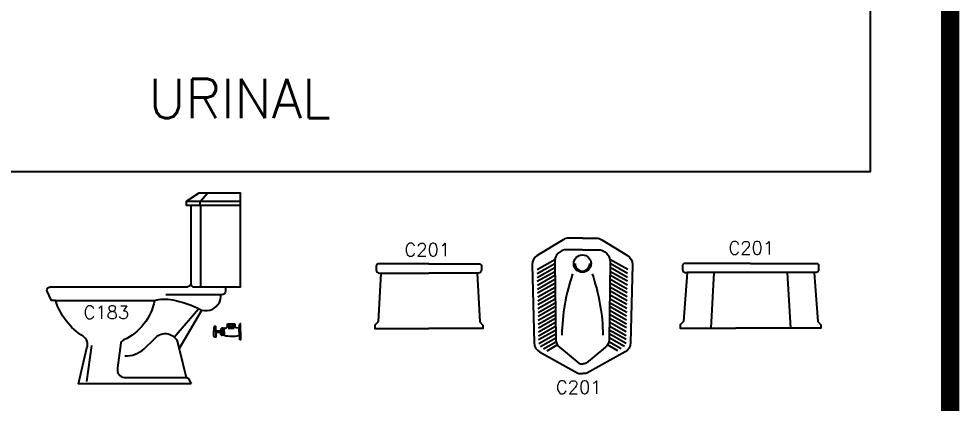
# Model space of a CAD drawing. Header units: inches. Extents: x -2548 to -2391, y 2200 to 2352.
# Drawn here: x -2425.58 to -2418.43, y 2321.78 to 2324.7 of the extents above; entities that cross this region are included whole.
import ezdxf
from ezdxf.enums import TextEntityAlignment as Align

# ---------------------------------------------------------------- set-up
doc = ezdxf.new("R2010")
doc.units = ezdxf.units.IN
doc.header["$MEASUREMENT"] = 0
for name, color, linetype in [('19', 4, 'Continuous'), ('2', 2, 'Continuous'), ('3', 3, 'Continuous'), ('LIS', 151, 'Continuous'), ('WC-DET1', 15, 'Continuous'), ('WC-DET2', 10, 'Continuous'), ('WC-OUT', 7, 'Continuous'), ('WC-OUTL', 7, 'Continuous')]:
    doc.layers.add(name, color=color, linetype=linetype)
doc.styles.add('ROMANS', font='romans', dxfattribs={"height": 0.1})

msp = doc.modelspace()

# ---------------------------------------------------------------- linework, layer by layer
at = {"layer": '3'}
msp.add_lwpolyline([(-2428.73478, 2329.5645), (-2419.10274, 2329.5645), (-2419.10274, 2323.54056), (-2428.73478, 2323.54056)], close=True, dxfattribs=at)
at = {"layer": 'LIS', "color": 8, "const_width": 0.06859}
for points in [[(-2472.5754, 2351.85742), (-2418.46104, 2351.85742), (-2418.46104, 2314.20371), (-2472.5754, 2314.20371)], [(-2472.50681, 2351.78884), (-2418.52963, 2351.78884), (-2418.52963, 2314.27229), (-2472.50681, 2314.27229)]]:
    msp.add_lwpolyline(points, close=True, dxfattribs=at)
at = {"layer": 'WC-DET1', "color": 1}
for points in [[(-2424.19933, 2323.28715), (-2424.19933, 2323.31375), (-2424.14413, 2323.37695)], [(-2423.89333, 2323.31375), (-2424.30533, 2323.31375)], [(-2424.27053, 2323.28755), (-2423.89333, 2323.28755)], [(-2424.19653, 2323.28755), (-2424.19653, 2322.66544)], [(-2421.63711, 2322.79729), (-2421.50129, 2322.87396)], [(-2421.63644, 2322.76767), (-2421.50286, 2322.84308)], [(-2420.94752, 2322.79729), (-2421.08335, 2322.87396)], [(-2420.94819, 2322.76767), (-2421.08178, 2322.84308)], [(-2422.826, 2322.77027), (-2422.4598, 2322.77027)], [(-2422.0936, 2322.77027), (-2422.4598, 2322.77027)], [(-2421.63577, 2322.73805), (-2421.50244, 2322.81331)], [(-2421.63509, 2322.70843), (-2421.50203, 2322.78354)], [(-2421.63442, 2322.67881), (-2421.50162, 2322.75378)], [(-2420.95021, 2322.67881), (-2421.08302, 2322.75378)], [(-2420.94954, 2322.70843), (-2421.0826, 2322.78354)], [(-2420.94887, 2322.73805), (-2421.08219, 2322.81331)], [(-2420.29374, 2322.77367), (-2420.31585, 2322.35167)], [(-2419.73585, 2322.77367), (-2419.70985, 2322.35167)], [(-2421.63375, 2322.64919), (-2421.5012, 2322.72401)], [(-2421.63307, 2322.61957), (-2421.50079, 2322.69424)], [(-2420.95156, 2322.61957), (-2421.08384, 2322.69424)], [(-2420.95089, 2322.64919), (-2421.08343, 2322.72401)], [(-2424.0433, 2322.60535), (-2424.45913, 2322.60535)], [(-2424.24846, 2322.66536), (-2424.00633, 2322.66575)], [(-2421.6324, 2322.58995), (-2421.50038, 2322.66448)], [(-2421.63173, 2322.56033), (-2421.49996, 2322.63471)], [(-2421.63105, 2322.53071), (-2421.49955, 2322.60494)], [(-2420.95358, 2322.53071), (-2421.08508, 2322.60494)], [(-2420.9529, 2322.56033), (-2421.08467, 2322.63471)], [(-2420.95223, 2322.58995), (-2421.08426, 2322.66448)], [(-2421.63038, 2322.50109), (-2421.49914, 2322.57518)], [(-2421.62971, 2322.47147), (-2421.49872, 2322.54541)], [(-2420.95492, 2322.47147), (-2421.08591, 2322.54541)], [(-2420.95425, 2322.50109), (-2421.0855, 2322.57518)], [(-2424.39583, 2322.283), (-2424.21094, 2322.49873)], [(-2421.62903, 2322.44185), (-2421.49831, 2322.51564)], [(-2421.62836, 2322.41223), (-2421.49789, 2322.48588)], [(-2420.95627, 2322.41223), (-2421.08674, 2322.48588)], [(-2420.9556, 2322.44185), (-2421.08632, 2322.51564)], [(-2421.62769, 2322.38261), (-2421.49748, 2322.45611)], [(-2421.62702, 2322.35299), (-2421.49707, 2322.42634)], [(-2421.62634, 2322.32337), (-2421.49665, 2322.39658)], [(-2420.95829, 2322.32337), (-2421.08798, 2322.39658)], [(-2420.95762, 2322.35299), (-2421.08756, 2322.42634)], [(-2420.95694, 2322.38261), (-2421.08715, 2322.45611)], [(-2424.04313, 2322.32968), (-2424.08073, 2322.32968)], [(-2424.04313, 2322.31888), (-2424.08073, 2322.31888)], [(-2424.03353, 2322.35248), (-2424.04313, 2322.34488), (-2424.04313, 2322.32428)], [(-2424.03353, 2322.29608), (-2424.04313, 2322.30368), (-2424.04313, 2322.32428)], [(-2424.02353, 2322.35068), (-2424.03353, 2322.35248), (-2424.03353, 2322.32407)], [(-2424.02353, 2322.29747), (-2424.03353, 2322.29608), (-2424.03353, 2322.32407)], [(-2424.01726, 2322.29747), (-2424.02353, 2322.29747), (-2424.02353, 2322.35068), (-2424.01726, 2322.35068)], [(-2423.99133, 2322.38368), (-2423.93553, 2322.38368)], [(-2423.90333, 2322.35128), (-2423.89733, 2322.38528)], [(-2423.90333, 2322.32455), (-2423.90333, 2322.35128)], [(-2423.90333, 2322.32455), (-2423.90333, 2322.29783)], [(-2423.89333, 2322.32455), (-2423.89333, 2322.38528), (-2423.89733, 2322.38528)], [(-2423.89333, 2322.32455), (-2423.89333, 2322.26383), (-2423.89733, 2322.26383)], [(-2421.62567, 2322.29375), (-2421.49624, 2322.36681)], [(-2421.625, 2322.26413), (-2421.49583, 2322.33704)], [(-2420.95964, 2322.26413), (-2421.0888, 2322.33704)], [(-2420.95896, 2322.29375), (-2421.08839, 2322.36681)], [(-2423.90333, 2322.29783), (-2423.89733, 2322.26383)], [(-2421.62432, 2322.23451), (-2421.49541, 2322.30728)], [(-2421.61205, 2322.21144), (-2421.495, 2322.27751)], [(-2421.5876, 2322.19524), (-2421.4932, 2322.24853)], [(-2420.99703, 2322.19524), (-2421.09143, 2322.24853)], [(-2420.97258, 2322.21144), (-2421.08963, 2322.27751)], [(-2420.96031, 2322.23451), (-2421.08922, 2322.30728)], [(-2425.02643, 2322.21903), (-2425.06463, 2321.94606)], [(-2421.56119, 2322.18015), (-2421.48311, 2322.22423)], [(-2421.02344, 2322.18015), (-2421.10153, 2322.22423)]]:
    msp.add_lwpolyline(points, dxfattribs=at)
for points in [[(-2421.29232, 2322.94822), (-2421.41094, 2322.94822, 0.4182871), (-2421.50302, 2322.85485), (-2421.49479, 2322.26264, 0.2259777), (-2421.46729, 2322.2069), (-2421.32032, 2322.08622, 0.0971146), (-2421.29232, 2322.07822, 0.3594981)], [(-2421.29232, 2322.94822), (-2421.17369, 2322.94822, -0.4182871), (-2421.08161, 2322.85485), (-2421.08984, 2322.26264, -0.2259777), (-2421.11734, 2322.2069), (-2421.26432, 2322.08622, -0.0971146), (-2421.29232, 2322.07822, -0.3594981)], [(-2421.36632, 2322.76422, 0.0812542), (-2421.44832, 2322.29822, 1.048157)], [(-2421.21832, 2322.76422, -0.0812542), (-2421.13632, 2322.29822, -1.048157)], [(-2425.29878, 2322.56135), (-2424.54693, 2322.56135, -0.2440227), (-2424.78033, 2322.26215, 0.1821423), (-2424.80213, 2322.24015), (-2424.82693, 2322.05055, 0.465824), (-2424.77473, 2321.97655), (-2424.30813, 2321.97655, -0.0396997), (-2424.30545, 2321.97704)], [(-2424.54693, 2322.56135, -0.1277586), (-2424.40693, 2322.56695, -0.0517155), (-2424.22313, 2322.50655, 0.0924501), (-2424.18535, 2322.48832, 0.1491574)], [(-2424.08073, 2322.32308), (-2424.08073, 2322.36528), (-2424.08533, 2322.36528, 0.4142136), (-2424.09433, 2322.35628), (-2424.09433, 2322.32308)], [(-2424.08073, 2322.32428), (-2424.08073, 2322.28188), (-2424.08533, 2322.28188, -0.4142136), (-2424.09433, 2322.29088), (-2424.09433, 2322.32428)], [(-2423.98693, 2322.36328), (-2423.99133, 2322.36328, -0.3495628), (-2424.01726, 2322.35057, 26.656849)], [(-2423.94033, 2322.36328), (-2423.98693, 2322.36328, -0.5105686)], [(-2423.90333, 2322.35128), (-2423.92592, 2322.3544, -0.3197836), (-2423.93533, 2322.36328), (-2423.94033, 2322.36328, -0.5105686)], [(-2424.77206, 2322.14064, 0.2039848), (-2424.62523, 2322.19518), (-2424.54817, 2322.26877, -0.562607), (-2424.37337, 2322.25277), (-2424.35885, 2322.19382)], [(-2424.01726, 2322.29747, 0.1152916), (-2423.90304, 2322.29621, 6.8307177)]]:
    msp.add_lwpolyline(points, format="xyb", dxfattribs=at)
msp.add_circle((-2421.29232, 2322.84222), 0.066, dxfattribs=at)
for centre, radius, start, end in [((-2424.09137, 2322.32428), 0.00665, 118.698664, 241.301336), ((-2423.97773, 2322.37348), 0.017, 143.130102, 216.869898), ((-2423.94913, 2322.37348), 0.017, 323.130102, 36.869898)]:
    msp.add_arc(centre, radius, start, end, dxfattribs=at)
at = {"layer": 'WC-DET2', "color": 1}
for points in [[(-2424.01726, 2322.32455), (-2424.01726, 2322.35068)], [(-2424.01726, 2322.32455), (-2424.01726, 2322.29747)], [(-2423.98733, 2322.35168), (-2423.94033, 2322.35168)], [(-2423.89733, 2322.38528), (-2423.89733, 2322.32455)], [(-2423.89733, 2322.26383), (-2423.89733, 2322.32455)]]:
    msp.add_lwpolyline(points, dxfattribs=at)
for points in [[(-2423.99206, 2322.36433, 0.0550683), (-2423.98832, 2322.36505, 0.0854193), (-2423.98434, 2322.36706, 0.1061728), (-2423.98157, 2322.37022, 0.1276115), (-2423.98073, 2322.37348, 0.1276115), (-2423.98157, 2322.37673, 0.1061728), (-2423.98434, 2322.37989, 0.0854193), (-2423.98832, 2322.38191, 0.0550683), (-2423.99206, 2322.38262, 0.0749244)], [(-2423.9348, 2322.36433, -0.0550683), (-2423.93854, 2322.36505, -0.0854193), (-2423.94252, 2322.36706, -0.1061728), (-2423.94529, 2322.37022, -0.1276115), (-2423.94613, 2322.37348, -0.1276115), (-2423.94529, 2322.37673, -0.1061728), (-2423.94252, 2322.37989, -0.0854193), (-2423.93854, 2322.38191, -0.0550683), (-2423.9348, 2322.38262, -0.0749244)]]:
    msp.add_lwpolyline(points, format="xyb", dxfattribs=at)
msp.add_lwpolyline([(-2423.96343, 2322.38268, 0.0749244), (-2423.96854, 2322.38191, 0.0854193), (-2423.97252, 2322.37989, 0.1061728), (-2423.97529, 2322.37673, 0.1276115), (-2423.97613, 2322.37348, 0.1276115), (-2423.97529, 2322.37022, 0.1061728), (-2423.97252, 2322.36706, 0.0854193), (-2423.96854, 2322.36505, 0.0749244), (-2423.96343, 2322.36427, 0.0749244), (-2423.95832, 2322.36505, 0.0854193), (-2423.95434, 2322.36706, 0.1061728), (-2423.95157, 2322.37022, 0.1276115), (-2423.95073, 2322.37348, 0.1276115), (-2423.95157, 2322.37673, 0.1061728), (-2423.95434, 2322.37989, 0.0854193), (-2423.95832, 2322.38191, 0.0749244)], format="xyb", close=True, dxfattribs=at)
msp.add_arc((-2421.29232, 2322.84222), 0.056, 177.953287, 2.046713, dxfattribs=at)
at = {"layer": 'WC-OUT', "color": 1}
for points in [[(-2423.96053, 2322.66575), (-2423.89333, 2322.66575), (-2423.89333, 2323.37695), (-2424.20953, 2323.37695), (-2424.30533, 2323.31375), (-2424.30533, 2323.28755), (-2424.27053, 2323.28755)], [(-2422.826, 2322.77027), (-2422.84651, 2322.40006), (-2422.87008, 2322.37323), (-2422.87008, 2322.34827), (-2422.4598, 2322.34827)], [(-2422.0936, 2322.77027), (-2422.07308, 2322.40006), (-2422.04952, 2322.37323), (-2422.04952, 2322.34827), (-2422.4598, 2322.34827)], [(-2424.35885, 2322.19382), (-2424.18535, 2322.48832)], [(-2424.35885, 2322.19382), (-2424.30545, 2321.97704)]]:
    msp.add_lwpolyline(points, dxfattribs=at)
for points in [[(-2424.27053, 2323.28755), (-2424.26973, 2322.68295, 0.332481)], [(-2422.4998, 2322.84002), (-2422.846, 2322.84002, 0.4142136), (-2422.86, 2322.82602), (-2422.86, 2322.79427, 0.4142136), (-2422.836, 2322.77027), (-2422.826, 2322.77027)], [(-2422.4198, 2322.84002), (-2422.0736, 2322.84002, -0.4142136), (-2422.0596, 2322.82602), (-2422.0596, 2322.79427, -0.4142136), (-2422.0836, 2322.77027), (-2422.0936, 2322.77027)], [(-2424.26973, 2322.68295, -0.2343466), (-2424.29453, 2322.66575, -3.7499141)], [(-2424.26973, 2322.68295, 0.332481), (-2424.24833, 2322.66535, 0.5095091)], [(-2425.29878, 2322.56135), (-2425.32913, 2322.56135), (-2425.36493, 2322.63835, -0.4142136), (-2425.33753, 2322.66575), (-2424.29393, 2322.66575)], [(-2424.18535, 2322.48832, 0.3577957), (-2424.05293, 2322.54775, 0.1491574), (-2424.0433, 2322.60535, -19.8122973)], [(-2424.00633, 2322.66575), (-2424.00633, 2322.63275, -0.4142136), (-2424.03373, 2322.60535), (-2424.0433, 2322.60535)], [(-2424.26693, 2321.92715), (-2425.12333, 2321.92715), (-2425.05972, 2322.20203, 0.3379658), (-2425.08773, 2322.28955, -0.1777753), (-2425.29893, 2322.56135), (-2425.29878, 2322.56135, -0.2440227)], [(-2424.30545, 2321.97704, -0.0010571), (-2424.30538, 2321.97705, -0.3187485), (-2424.28813, 2321.96715), (-2424.26733, 2321.92735)]]:
    msp.add_lwpolyline(points, format="xyb", dxfattribs=at)
at = {"layer": 'WC-OUTL', "color": 1}
for points in [[(-2421.29232, 2323.03622), (-2421.3977, 2323.03622, 0.1385708), (-2421.43958, 2323.02439), (-2421.63512, 2322.90429, 0.2669158), (-2421.67324, 2322.83424), (-2421.65939, 2322.24042, 0.2679809), (-2421.61777, 2322.17206), (-2421.32659, 2322.00965, 0.125696), (-2421.31316, 2322.00622), (-2421.29232, 2322.00622)], [(-2421.29232, 2323.03622), (-2421.18693, 2323.03622, -0.1385708), (-2421.14505, 2323.02439), (-2420.94951, 2322.90429, -0.2669158), (-2420.91139, 2322.83424), (-2420.92524, 2322.24042, -0.2679809), (-2420.96686, 2322.17206), (-2421.25804, 2322.00965, -0.125696), (-2421.27147, 2322.00622), (-2421.29232, 2322.00622)], [(-2422.4598, 2322.84002), (-2422.4998, 2322.84002, 0.4142136)], [(-2422.4598, 2322.84002), (-2422.4198, 2322.84002, -0.4142136)], [(-2420.01285, 2322.84342), (-2420.51585, 2322.84342, 0.4142136), (-2420.52985, 2322.82942), (-2420.52985, 2322.79767, 0.4142136), (-2420.50585, 2322.77367), (-2420.49585, 2322.77367)], [(-2420.01285, 2322.84342), (-2419.50984, 2322.84342, -0.4142136), (-2419.49584, 2322.82942), (-2419.49584, 2322.79767, -0.4142136), (-2419.51984, 2322.77367), (-2419.52984, 2322.77367)]]:
    msp.add_lwpolyline(points, format="xyb", dxfattribs=at)
for points in [[(-2420.49585, 2322.77367), (-2420.52436, 2322.40346), (-2420.54793, 2322.37663), (-2420.54793, 2322.35167), (-2420.12585, 2322.35167)], [(-2419.52984, 2322.77367), (-2420.49585, 2322.77367)], [(-2419.52984, 2322.77367), (-2419.52451, 2322.70438)], [(-2419.52451, 2322.70438), (-2419.50133, 2322.40346), (-2419.47776, 2322.37663), (-2419.47776, 2322.35167), (-2420.12585, 2322.35167)], [(-2424.00453, 2322.66575), (-2423.99853, 2322.66575)], [(-2423.99853, 2322.66575), (-2423.96053, 2322.66575)]]:
    msp.add_lwpolyline(points, dxfattribs=at)

# ---------------------------------------------------------------- texts
at = {"layer": '19', "style": 'ROMANS'}
msp.add_text('URINAL', height=0.3, dxfattribs=at).set_placement((-2424.5939, 2323.94804))
at = {"layer": '2', "color": 1, "style": 'ROMANS', "flags": 8}
for tag, text, p in [('C201', 'C201', (-2422.4718, 2322.94827)), ('C201', 'C201', (-2420.00785, 2322.96167)), ('C183', 'C183', (-2424.91253, 2322.47215)), ('C201', 'C201', (-2421.32032, 2321.90222))]:
    msp.add_attdef(tag, text=text, height=0.1, dxfattribs=at).set_placement(p, align=Align.MIDDLE)

doc.saveas('drawing.dxf')
